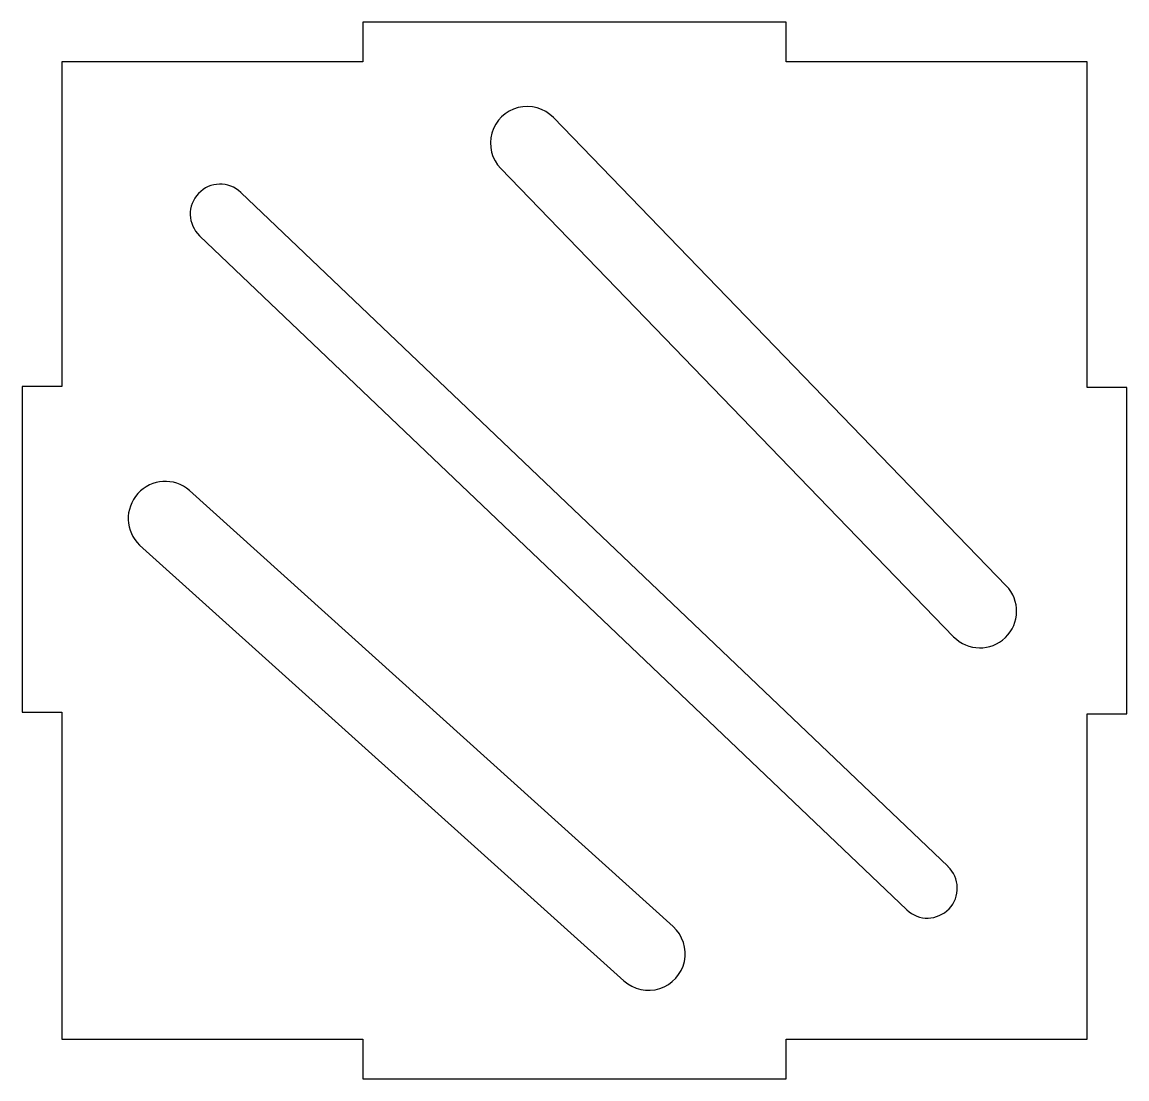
# Model space of a CAD drawing. Header units: millimetres. Extents: x -33.9 to 33.9, y 0.5 to 65.4.
import ezdxf

# ---------------------------------------------------------------- set-up
doc = ezdxf.new("R2010")
doc.units = ezdxf.units.MM
doc.layers.get('0').update_dxf_attribs({"linetype": 'CONTINUOUS'})

msp = doc.modelspace()

# ---------------------------------------------------------------- linework, layer by layer
for p, q in [((-1.291, 59.58), (26.522, 30.833)), ((23.288, 27.704), (-4.525, 56.451)), ((-20.489, 54.986), (22.943, 13.589)), ((20.407, 10.929), (-23.025, 52.326))]:
    msp.add_line(p, q)
msp.add_lwpolyline([(-33.92, 23.073), (-31.47, 23.064), (-31.47, 2.996), (-12.994, 2.996), (-12.994, 0.546), (13.006, 0.546), (13.006, 2.996), (31.48, 2.996), (31.48, 22.963), (33.93, 22.963), (33.93, 43), (31.48, 43), (31.48, 62.996), (13, 62.996), (13, 65.446), (-13, 65.446), (-13, 62.996), (-31.47, 62.996), (-31.47, 43.073), (-33.92, 43.073)], close=True)
msp.add_lwpolyline([(3.04, 6.57, 1.00096), (6.061, 9.904), (-23.646, 36.69, 0.972494), (-26.701, 33.319)], format="xyb", close=True)
for centre, radius, start, end in [((-2.908, 58.015), 2.25, 44.05385, 224.05385), ((-21.757, 53.656), 1.837, 46.37446, 226.37446), ((24.905, 29.268), 2.25, -135.94615, 44.05385), ((21.675, 12.259), 1.837, -133.62554, 46.37446)]:
    msp.add_arc(centre, radius, start, end)

doc.saveas('drawing.dxf')
